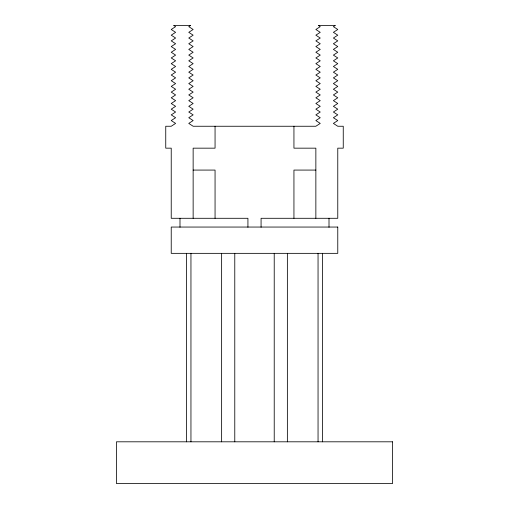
<?xml version="1.0" encoding="UTF-8"?>
<svg xmlns="http://www.w3.org/2000/svg" width="509" height="509" viewBox="0 0 509 509"><rect width="100%" height="100%" fill="white"/><g stroke="black" fill="none" stroke-linecap="round" stroke-linejoin="round"><path stroke-width="0.76" d="M190.481 25.526L188.763 26.646L193.14 29.49L188.763 32.334L193.14 35.185L188.763 38.029L193.14 40.873L188.763 43.723L193.14 46.567L188.763 49.411L193.14 52.255L188.763 55.106L193.14 57.95L188.763 60.794L193.14 63.644L188.763 66.488L193.14 69.332L188.763 72.183L193.14 75.027L188.763 77.871L193.14 80.715L188.763 83.565L193.14 86.409L188.763 89.253L193.14 92.104L188.763 94.948L193.14 97.792L188.763 100.636L193.14 103.486L188.763 106.33L193.14 109.174L188.763 112.025L193.14 114.869L188.763 117.713L193.14 120.563L188.763 123.407L193.14 126.251L315.86 126.251L320.237 123.407L315.86 120.563L320.237 117.713L315.86 114.869L320.237 112.025L315.86 109.174L320.237 106.33L315.86 103.486L320.237 100.636L315.86 97.792L320.237 94.948L315.86 92.104L320.237 89.253L315.86 86.409L320.237 83.565L315.86 80.715L320.237 77.871L315.86 75.027L320.237 72.183L315.86 69.332L320.237 66.488L315.86 63.644L320.237 60.794L315.86 57.95L320.237 55.106L315.86 52.255L320.237 49.411L315.86 46.567L320.237 43.723L315.86 40.873L320.237 38.029L315.86 35.185L320.237 32.334L315.86 29.49L320.237 26.646L318.519 25.526M335.113 25.526L333.389 26.646L337.772 29.49L333.389 32.334L337.772 35.185L333.389 38.029L337.772 40.873L333.389 43.723L337.772 46.567L333.389 49.411L337.772 52.255L333.389 55.106L337.772 57.95L333.389 60.794L337.772 63.644L333.389 66.488L337.772 69.332L333.389 72.183L337.772 75.027L333.389 77.871L337.772 80.715L333.389 83.565L337.772 86.409L333.389 89.253L337.772 92.104L333.389 94.948L337.772 97.792L333.389 100.636L337.772 103.486L333.389 106.33L337.772 109.174L333.389 112.025L337.772 114.869L333.389 117.713L337.772 120.563L333.389 123.407L337.772 126.251L343.251 126.251L343.251 148.164L337.772 148.164L337.772 218.291L261.072 218.291L261.072 227.256M173.773 25.45L190.601 25.45M318.399 25.45L335.227 25.45M193.14 170.076L215.059 170.076L215.059 218.291M315.86 170.076L293.941 170.076L293.941 218.291M173.887 25.526L175.611 26.646L171.228 29.49L175.611 32.334L171.228 35.185L175.611 38.029L171.228 40.873L175.611 43.723L171.228 46.567L175.611 49.411L171.228 52.255L175.611 55.106L171.228 57.95L175.611 60.794L171.228 63.644L175.611 66.488L171.228 69.332L175.611 72.183L171.228 75.027L175.611 77.871L171.228 80.715L175.611 83.565L171.228 86.409L175.611 89.253L171.228 92.104L175.611 94.948L171.228 97.792L175.611 100.636L171.228 103.486L175.611 106.33L171.228 109.174L175.611 112.025L171.228 114.869L175.611 117.713L171.228 120.563L175.611 123.407L171.228 126.251L165.749 126.251L165.749 148.164L171.228 148.164L171.228 218.291L247.928 218.291L247.928 227.256M329.005 218.291L329.005 227.256M322.432 253.348L322.432 441.806M318.049 253.348L318.049 441.806M315.86 218.291L315.86 148.164L293.941 148.164L293.941 126.251M287.369 253.348L287.369 441.806M274.224 253.348L274.224 441.806M234.776 253.348L234.776 441.806M221.631 253.348L221.631 441.806M215.059 126.251L215.059 148.164L193.14 148.164L193.14 218.291M190.951 253.348L190.951 441.806M186.568 253.348L186.568 441.806M179.995 218.291L179.995 227.256M337.772 227.052L171.228 227.052L171.228 253.348L337.772 253.348L337.772 227.052M392.554 441.806L116.446 441.806L116.446 483.55L392.554 483.55L392.554 441.806"/></g></svg>
